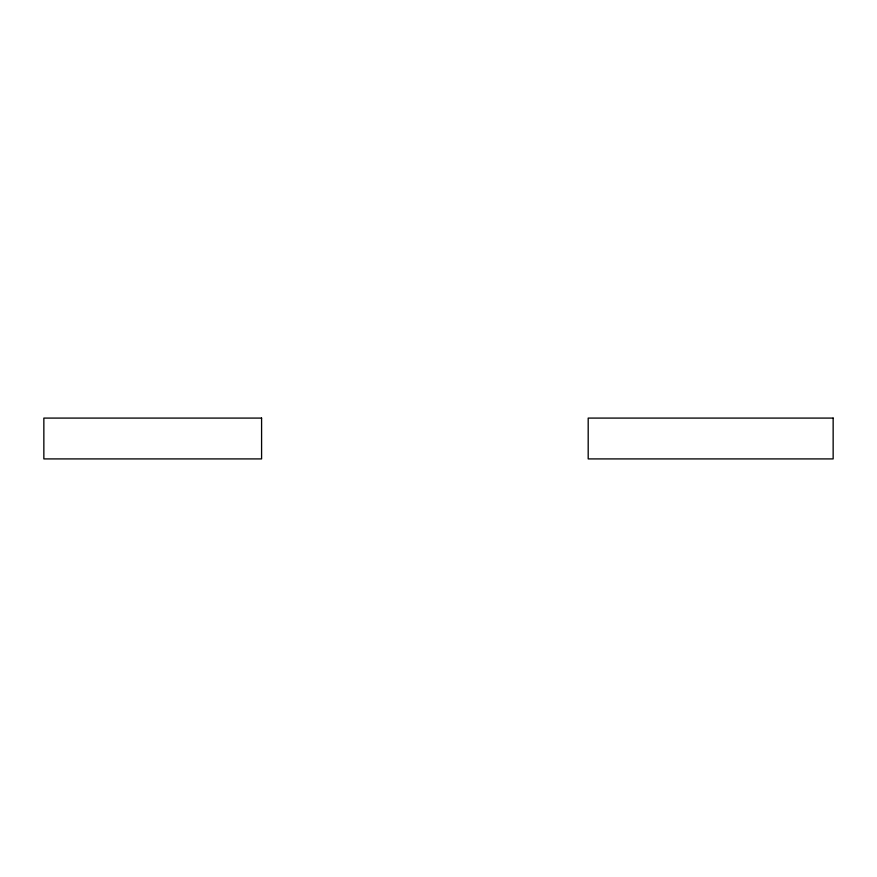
<?xml version="1.0" encoding="UTF-8"?>
<svg xmlns="http://www.w3.org/2000/svg" width="877" height="877" viewBox="0 0 877 877"><rect width="100%" height="100%" fill="white"/><g stroke="black" fill="none" stroke-linecap="round" stroke-linejoin="round"><path stroke-width="1.32" d="M261.587 418.088L43.85 418.088L43.85 458.912L261.587 458.912L261.587 418.088M833.15 418.088L588.193 418.088L588.193 458.912L833.15 458.912L833.15 418.088"/></g></svg>
